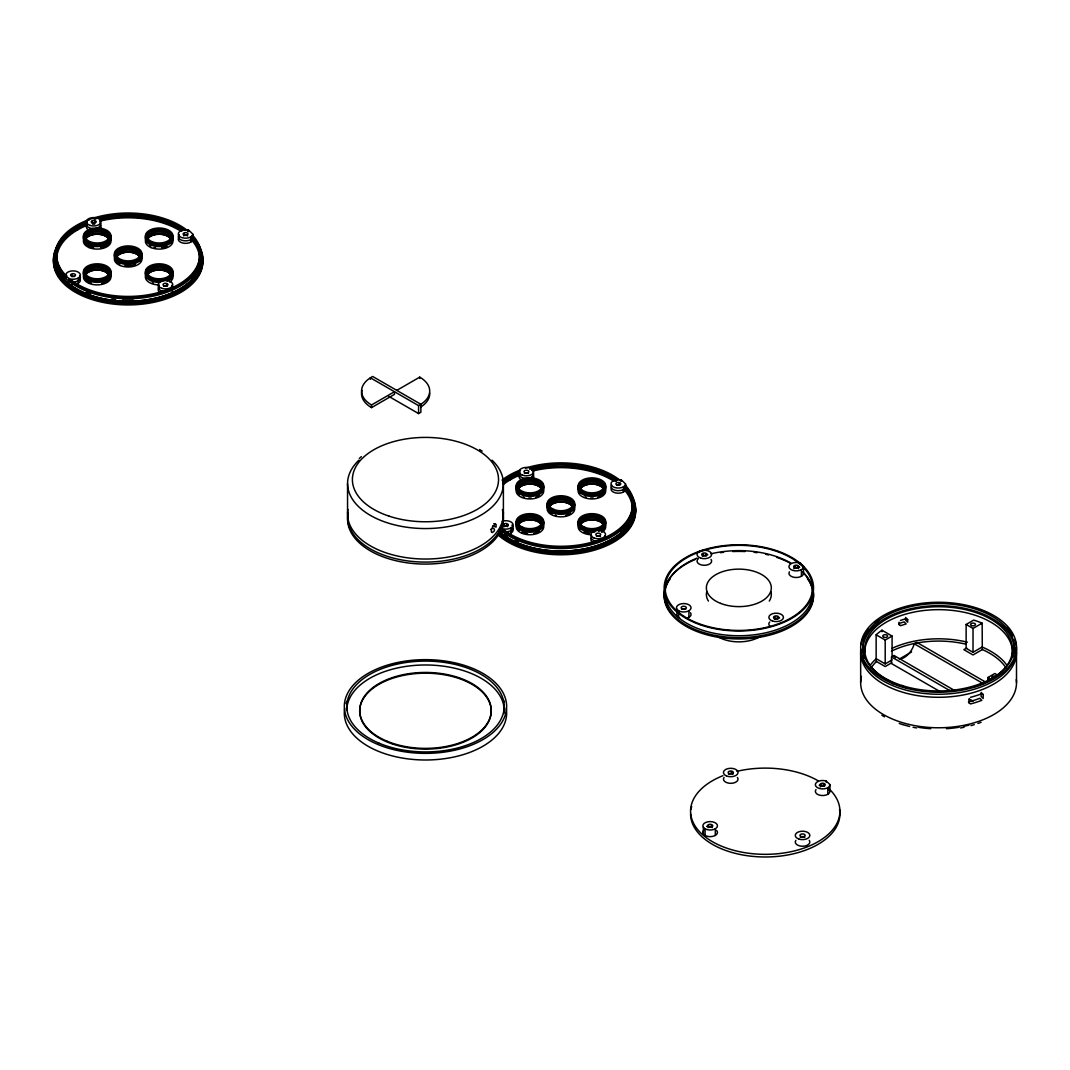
<?xml version="1.0" encoding="UTF-8"?>
<svg xmlns="http://www.w3.org/2000/svg" width="1070" height="1070" viewBox="0 0 1070 1070"><rect width="100%" height="100%" fill="white"/><g stroke="black" fill="none" stroke-linecap="round" stroke-linejoin="round"><path stroke-width="1.5" d="M347.549 514.055L347.549 483.774M1016.5 682.58L1016.5 652.299M495.383 523.979L492.267 527.283M490.568 529.57C493.725 526.065 496.694 530.533 492.267 532.579M359.319 458.495L361.352 456.649M371.531 407.616L371.531 404.968L394.482 391.714L394.482 394.362L371.531 407.616A34.093 19.688 0 0 1 362.048 390.336M396.783 390.389L419.734 377.135A34.093 19.688 0 0 1 420.858 404.286L420.885 412.258L418.584 413.582L388.811 396.395M418.584 405.637L420.885 404.299L372.668 376.466L370.38 377.804L418.584 405.637L418.584 413.582M892.086 636.061L881.961 630.217A73.857 42.639 0 0 0 876.143 634.804L885.198 640.034L892.086 636.061L892.086 656.739M940.303 691.728L891.511 663.56L891.511 656.94L893.998 655.495L954.266 690.297M911.6 651.964L899.268 659.08A15.421 8.908 -60 0 0 914.275 643.792L916.776 642.361L985.644 682.125M876.143 634.804L876.143 658.665L885.198 663.895L892.086 659.922M891.765 662.758L885.198 666.543L876.45 661.501L876.263 660.27M1006.469 664.657A73.857 42.639 0 0 0 982.153 647.029L973.018 652.299L966.13 648.326L966.13 624.465L973.713 620.092A73.857 42.639 0 0 1 982.153 623.168L982.3 649.53A72.238 41.703 0 0 1 1006.616 668.75M966.13 624.465L973.018 628.438L982.153 623.168M966.691 647.992L963.829 649.65L973.018 654.947L982.3 649.584M987.944 680.667L987.944 677.484L994.819 673.498L997.601 675.103M977.9 723.48L981.083 722.317M900.485 620.399L906.196 618.607M970.958 725.634L974.275 724.657M960.552 727.948L964.083 727.266M913.071 727.266L916.602 727.948M909.607 726.503L902.893 724.657M899.255 723.48L902.518 724.537M493.738 523.671L496.092 524.461L496.092 527.109L492.561 525.932M987.944 677.484L990.74 679.102M914.275 643.792L983.156 683.556M969.34 698.991L973.098 701.171M891.511 656.94L950.347 690.899M901.849 685.429L905.982 687.823M479.561 449.52L482.155 451.099M881.894 715.255L884.489 716.82M502.285 521.237A7.303 4.213 0 0 1 511.594 522.334A7.303 4.213 0 0 1 511.139 527.818A7.303 4.213 0 0 1 501.696 528.406L501.295 528.085M68.948 278.548L65.925 275.94A7.303 4.213 0 0 1 73.536 270.87A7.303 4.213 0 0 1 79.982 276.448A7.303 4.213 0 0 1 68.948 278.548L68.948 279.872A7.303 4.213 0 0 0 71.864 280.554A71.422 41.235 0 0 0 165.863 290.224A7.303 4.213 0 0 0 172.203 287.669A71.422 41.235 0 0 0 192.266 236.992A7.303 4.213 0 0 0 192.854 235.587L192.854 234.263A73.054 42.171 0 0 0 188.574 230.144A7.303 4.213 0 0 0 178.596 232.725A7.303 4.213 0 0 0 184.214 238.128A7.303 4.213 0 0 0 192.854 234.263M676.949 609.298L678.674 610.796A7.303 4.213 0 0 0 690.511 609.352A7.303 4.213 0 0 0 683.797 603.547A7.303 4.213 0 0 0 676.949 609.298L676.949 615.932L678.674 617.417A7.303 4.213 0 0 0 679.704 617.898M703.351 827.337L705.076 828.835A7.303 4.213 0 0 0 716.913 827.391A7.303 4.213 0 0 0 710.199 821.586A7.303 4.213 0 0 0 703.351 827.337L703.351 833.958L705.076 835.456A7.303 4.213 0 0 0 714.599 835.777A7.303 4.213 0 0 0 716.539 830.374M803.543 566.565A7.303 4.213 0 0 1 795.117 570.845A7.303 4.213 0 0 1 789.339 565.294A7.303 4.213 0 0 1 799.838 563.007L803.543 566.565L803.543 573.199A7.303 4.213 0 0 1 795.063 577.466A7.303 4.213 0 0 1 789.379 571.861M829.945 784.604A7.303 4.213 0 0 1 821.519 788.871A7.303 4.213 0 0 1 815.741 783.32A7.303 4.213 0 0 1 826.241 781.033L829.945 784.604L829.945 791.238A7.303 4.213 0 0 1 821.212 795.478A7.303 4.213 0 0 1 815.969 789.62M802.219 571.835L803.543 573.199M828.621 789.874L829.945 791.238M968.43 701.907L970.463 703.953A77.923 44.993 0 0 0 981.832 700.315L979.799 698.282A73.857 42.639 0 0 1 969.166 701.719M876.183 659.387L876.156 658.799A73.857 42.639 0 0 0 870.325 665.165M860.654 652.299L860.668 682.165M503.395 484.188L503.395 514.055M973.018 628.438L973.018 652.299M968.965 699.018L968.965 703.003M899.108 622.218L899.108 624.867M885.198 640.034L885.198 663.895M881.961 630.217L881.961 631.701M827.805 787.694L827.805 794.314M826.241 781.033L826.241 782.277M801.403 569.655L801.403 576.289M799.838 563.007L799.838 564.238M715.322 828.782L715.322 835.402M705.076 828.835L705.076 835.456M688.919 610.743L688.919 617.377M678.674 610.796L678.674 617.417M625.602 484.108A7.303 4.213 0 0 1 616.975 487.973A7.303 4.213 0 0 1 611.344 482.57A7.303 4.213 0 0 1 621.322 479.989A73.054 42.171 0 0 1 625.602 484.108L625.602 485.446A7.303 4.213 0 0 1 625.014 486.837A71.422 41.235 0 0 1 604.951 537.514L604.951 538.839A7.303 4.213 0 0 0 605.072 535.695M625.014 486.837L625.014 490.689A71.422 41.235 0 0 1 631.688 514.483M623.489 486.81L623.489 491.986M621.322 479.989L621.322 481.313M604.951 537.514A7.303 4.213 0 0 1 598.625 540.069L598.625 541.393A71.422 41.235 0 0 1 566.03 547.492M531.589 477.247L531.589 478.825M519.619 472.392L519.619 472.726A7.303 4.213 0 0 0 526.534 478.477A7.303 4.213 0 0 0 533.127 472.592M519.619 473.515L519.619 475.24A7.303 4.213 0 0 0 521.478 479.895M510.992 527.898L510.992 533.074M510.417 475.882L510.417 479.721M501.696 528.406L501.696 529.73A7.303 4.213 0 0 0 504.612 530.412L504.612 531.884M491.424 529.396L491.424 532.058M419.734 377.135L419.734 378.459M370.407 379.302L370.407 377.817A34.093 19.688 0 0 0 371.531 404.968M192.266 236.992L192.266 240.83A71.422 41.235 0 0 1 199.515 261.013M190.727 236.965L190.727 242.141M188.574 230.144L188.574 231.468A73.054 42.171 0 0 0 88.502 219.778A73.054 42.171 0 0 0 65.925 277.264A7.303 4.213 0 0 1 65.952 275.445A71.422 41.235 0 0 1 86.871 221.543A7.303 4.213 0 0 1 87.085 221.263M172.203 287.669L172.203 290.251M172.203 290.572L172.203 291.508M165.863 290.224L165.863 292.177M98.828 227.402L98.828 228.498M86.871 221.543L86.871 225.395A71.422 41.235 0 0 0 65.083 278.374M78.244 278.053L78.244 283.229M77.669 226.037L77.669 229.876M71.864 280.554L71.864 284.406A7.303 4.213 0 0 0 72.278 284.433M65.952 275.445L65.952 278.187M527.47 494.032A12.171 7.035 0 0 1 519.806 483.239A12.171 7.035 0 0 1 540.016 483.199A12.171 7.035 0 0 1 532.459 494.019M589.463 494.032A12.171 7.035 0 0 1 581.799 483.239A12.171 7.035 0 0 1 601.995 483.199A12.171 7.035 0 0 1 594.452 494.019M596.512 536.19A2.434 1.404 0 0 1 600.471 536.618M617.136 485.258A2.434 1.404 0 0 1 619.503 485.258M524.407 473.475A2.434 1.404 0 0 1 528.419 473.475M503.595 527.015A2.434 1.404 0 0 1 507.702 526.667M598.625 540.069A71.422 41.235 0 0 1 504.612 530.412M503.234 480.724A71.422 41.235 0 0 1 519.619 471.402A7.303 4.213 0 0 1 520.421 470.532M529.703 467.951A71.422 41.235 0 0 1 617.711 480.029M625.602 485.446A73.054 42.171 0 0 1 599.374 540.898A73.054 42.171 0 0 1 501.696 529.73M502.004 480.109A73.054 42.171 0 0 1 519.538 470.292M525.477 468.165A73.054 42.171 0 0 1 620.814 480.898M609.298 536.712A71.422 41.235 0 0 0 625.014 488.161A7.303 4.213 0 0 1 615.41 490.354A7.303 4.213 0 0 1 611.612 484.804M555.183 547.465A71.422 41.235 0 0 1 504.612 531.736A7.303 4.213 0 0 0 511.982 529.837A7.303 4.213 0 0 0 511.848 525.183M503.234 482.048A71.422 41.235 0 0 1 519.619 472.726M529.703 469.275A71.422 41.235 0 0 1 615.21 479.561M502.285 523.885A7.303 4.213 0 0 1 502.927 523.698M598.625 541.393A7.303 4.213 0 0 1 591.523 535.508M624.8 485.9A73.054 42.171 0 0 1 599.387 542.222A73.054 42.171 0 0 1 500.733 530.265M502.726 480.871A73.054 42.171 0 0 1 519.538 471.616M531.91 467.657A73.054 42.171 0 0 1 617.015 479.347M588.259 495.183A12.171 7.035 0 0 1 581.385 484.951A12.171 7.035 0 0 1 600.176 483.306A12.171 7.035 0 0 1 598.852 494.246M526.279 495.183A12.171 7.035 0 0 1 519.405 484.951A12.171 7.035 0 0 1 538.197 483.306A12.171 7.035 0 0 1 536.859 494.246M525.129 530.72A12.171 7.035 0 0 1 520.047 520.154A12.171 7.035 0 0 1 539.026 519.579A12.171 7.035 0 0 1 535.869 530.399M531.228 531.255A12.171 7.035 0 0 1 528.714 531.255M558.46 513.252A12.171 7.035 0 0 1 550.809 502.459A12.171 7.035 0 0 1 571.005 502.418A12.171 7.035 0 0 1 563.462 513.239M594.746 532.058A13.803 7.971 0 0 1 578.442 522.548A13.803 7.971 0 0 1 600.163 517.867A13.803 7.971 0 0 1 598.611 531.228M587.109 530.72A12.171 7.035 0 0 1 581.812 520.341A12.171 7.035 0 0 1 600.471 519.258A12.171 7.035 0 0 1 598.852 530.038M591.951 531.295A12.171 7.035 0 0 1 590.693 531.255M590.493 534.706A13.803 7.971 0 0 1 578.87 524.193A13.803 7.971 0 0 1 599.227 520.02A13.803 7.971 0 0 1 601.674 532.405M580.301 524.661A12.171 7.035 0 0 1 596.15 520.194A12.171 7.035 0 0 1 603.106 529.556M589.463 533.662A12.171 7.035 0 0 1 584.14 532.191M569.561 513.841A12.171 7.035 0 0 0 570.297 513.373A12.171 7.035 0 0 1 565.789 515.459M551.598 513.399A12.171 7.035 0 0 1 549.017 510.35A12.171 7.035 0 0 0 551.598 513.533M549.311 506.765A12.171 7.035 0 0 1 563.382 502.004A12.171 7.035 0 0 1 573.038 509.587M536.859 532.552A12.171 7.035 0 0 0 539.307 531.268A12.171 7.035 0 0 1 533.662 533.596M527.47 533.662A12.171 7.035 0 0 1 522.16 532.191M519.311 530.212A12.171 7.035 0 0 1 518.027 528.232A12.171 7.035 0 0 0 519.311 530.345M518.321 524.661A12.171 7.035 0 0 1 529.891 519.752A12.171 7.035 0 0 1 541.527 524.621M542.049 527.483A12.171 7.035 0 0 0 542.102 526.761A12.171 7.035 0 0 1 542.049 527.617M538.571 495.945A12.171 7.035 0 0 0 539.307 495.477A12.171 7.035 0 0 1 535.869 497.256M519.311 494.42A12.171 7.035 0 0 1 518.027 492.454A12.171 7.035 0 0 0 519.311 494.554M518.321 488.883A12.171 7.035 0 0 1 532.392 484.108A12.171 7.035 0 0 1 542.049 491.692M580.301 488.883A12.171 7.035 0 0 1 598.224 484.978A12.171 7.035 0 0 1 600.551 495.945M630.551 518.081A71.422 41.235 0 0 1 628.879 521.598M623.97 528.272A71.422 41.235 0 0 1 620.827 531.349M517.893 541.794A71.422 41.235 0 0 1 515.392 540.658M507.18 536.043A71.422 41.235 0 0 1 504.612 534.251M503.234 484.576A71.422 41.235 0 0 1 519.619 475.24M532.419 471.067A71.422 41.235 0 0 1 613.859 481.192M625.014 490.689A7.303 4.213 0 0 1 615.651 492.922A7.303 4.213 0 0 1 611.438 487.599M512.075 527.911A7.303 4.213 0 0 1 508.879 533.93M532.619 474.558A7.303 4.213 0 0 1 532.807 478.838M593.195 542.757A7.303 4.213 0 0 1 591.763 537.742M502.378 529.556A4.869 2.809 0 0 1 502.084 529.369M502.378 525.584A4.869 2.809 0 0 1 504.344 524.888M506.819 524.822A4.869 2.809 0 0 1 507.755 524.995M618.928 483.693A4.869 2.809 0 0 1 619.958 483.841M624.8 488.415A73.054 42.171 0 0 1 597.889 545.259A73.054 42.171 0 0 1 498.821 531.094A73.054 42.171 0 0 0 597.889 545.392A73.054 42.171 0 0 0 624.8 488.549M502.726 483.399A73.054 42.171 0 0 1 519.538 474.13M531.91 470.171A73.054 42.171 0 0 1 615.945 481.139M502.378 532.084A4.869 2.809 0 0 1 501.817 531.683M632.076 497.269A74.673 43.108 0 0 1 593.756 549.057A74.673 43.108 0 0 1 499.396 534.773M634.015 502.833A74.673 43.108 0 0 1 588.66 551.692A74.673 43.108 0 0 1 497.443 534.371M629.454 491.892A74.673 43.108 0 0 1 597.087 546.743A74.673 43.108 0 0 1 499.396 533.448M502.726 483.533A73.054 42.171 0 0 1 519.538 474.264M531.91 470.305A73.054 42.171 0 0 1 615.945 481.273M580.301 524.795A12.171 7.035 0 0 1 596.15 520.314A12.171 7.035 0 0 1 603.106 529.677M589.463 533.796A12.171 7.035 0 0 1 584.14 532.325M556.119 515.472A12.171 7.035 0 0 1 555.049 515.178M549.311 506.899A12.171 7.035 0 0 1 563.382 502.138A12.171 7.035 0 0 1 573.038 509.721M531.228 498.112A12.171 7.035 0 0 1 528.714 498.112M524.059 497.282A12.171 7.035 0 0 1 523.069 496.921M518.321 489.017A12.171 7.035 0 0 1 532.392 484.242A12.171 7.035 0 0 1 542.049 491.825M580.301 489.017A12.171 7.035 0 0 1 599.601 485.673A12.171 7.035 0 0 1 597.862 497.256M593.208 498.112A12.171 7.035 0 0 1 590.693 498.112M586.039 497.282A12.171 7.035 0 0 1 585.049 496.921M527.47 533.796A12.171 7.035 0 0 1 522.16 532.325M518.321 524.795A12.171 7.035 0 0 1 529.891 519.886A12.171 7.035 0 0 1 541.527 524.755M199.328 247.411A74.673 43.108 0 0 1 128.173 303.612A74.673 43.108 0 0 1 57.018 247.411M202.845 261.816A74.673 43.108 0 0 1 124.307 304.87A74.673 43.108 0 0 1 53.901 257.362M201.748 254.433A74.673 43.108 0 0 1 202.444 257.362M197.656 243.371A74.673 43.108 0 0 1 126.929 302.275A74.673 43.108 0 0 1 59.639 242.047M200.839 254.821A73.054 42.171 0 0 1 147.647 299.814A73.054 42.171 0 0 1 61.966 276.983A73.054 42.171 0 0 1 86.777 224.419A73.054 42.171 0 0 0 61.966 276.849A73.054 42.171 0 0 0 147.647 299.694A73.054 42.171 0 0 0 200.839 254.687M100.513 220.139A73.054 42.171 0 0 1 182.101 230.719M192.052 238.704A73.054 42.171 0 0 1 199.675 250.527A73.054 42.171 0 0 0 192.052 238.57M171.093 278.481A12.171 7.035 0 0 1 170.785 279.176M153.291 283.216A12.171 7.035 0 0 1 152.301 282.868M147.058 277.812A12.171 7.035 0 0 1 156.648 270.188A12.171 7.035 0 0 1 170.759 274.91A12.171 7.035 0 0 0 156.648 270.055A12.171 7.035 0 0 0 147.058 277.678M140.103 260.585A12.171 7.035 0 0 1 139.782 261.281M135.101 264.945A12.171 7.035 0 0 1 124.521 265.868M119.586 264.156A12.171 7.035 0 0 1 121.819 253.175A12.171 7.035 0 0 1 139.769 256.88A12.171 7.035 0 0 0 121.819 253.175A12.171 7.035 0 0 0 119.586 264.022M109.1 242.703A12.171 7.035 0 0 1 100.914 247.972M93.518 247.986A12.171 7.035 0 0 1 88.543 236.323A12.171 7.035 0 0 1 108.765 239.118M171.093 242.703A12.171 7.035 0 0 1 170.785 243.385M161.69 248.146A12.171 7.035 0 0 0 167 246.662A12.171 7.035 0 0 1 161.69 248.026M155.511 247.986A12.171 7.035 0 0 1 154.361 247.732M150.589 246.26A12.171 7.035 0 0 1 149.84 245.792M147.058 242.021A12.171 7.035 0 0 1 146.991 241.298M147.553 239.158A12.171 7.035 0 0 1 159.136 234.25A12.171 7.035 0 0 1 170.759 239.118M109.1 278.481A12.171 7.035 0 0 1 102.051 283.51M91.311 283.216A12.171 7.035 0 0 1 89.439 271.633A12.171 7.035 0 0 1 108.765 274.91A12.171 7.035 0 0 0 90.361 271.111A12.171 7.035 0 0 0 89.412 282.346M171.093 278.347A12.171 7.035 0 0 1 170.785 279.043M140.103 260.451A12.171 7.035 0 0 1 139.782 261.147M135.101 264.812A12.171 7.035 0 0 1 134.111 265.173M130.7 265.908A12.171 7.035 0 0 1 125.712 265.922M109.1 242.569A12.171 7.035 0 0 1 100.914 247.839M93.518 247.852A12.171 7.035 0 0 1 88.543 236.189A12.171 7.035 0 0 1 108.765 238.998M171.093 242.569A12.171 7.035 0 0 1 170.785 243.251M155.511 247.852A12.171 7.035 0 0 1 154.361 247.598M150.589 246.127A12.171 7.035 0 0 1 149.84 245.659M147.058 241.887A12.171 7.035 0 0 1 146.991 241.165M147.553 239.025A12.171 7.035 0 0 1 159.136 234.116A12.171 7.035 0 0 1 170.759 238.998M109.1 278.347A12.171 7.035 0 0 1 102.051 283.376M69.069 281.838A4.869 2.809 0 0 1 68.814 281.611M92.662 224.192A4.869 2.809 0 0 1 94.668 224.192M100.513 220.005A73.054 42.171 0 0 1 182.101 230.585M179.185 234.584A7.303 4.213 0 0 0 182.341 240.416A7.303 4.213 0 0 0 192.266 238.316A71.422 41.235 0 0 1 172.203 288.994A7.303 4.213 0 0 0 171.869 285.289M100.058 222.373A7.303 4.213 0 0 1 95.885 228.445M93.665 228.632A7.303 4.213 0 0 1 86.871 222.881A71.422 41.235 0 0 0 65.952 276.782A7.303 4.213 0 0 1 66.848 275.512M164.579 292.003A71.422 41.235 0 0 1 71.864 281.878A7.303 4.213 0 0 0 78.819 280.327A7.303 4.213 0 0 0 79.782 276.047M99.67 218.708A71.422 41.235 0 0 1 182.462 229.716M198.94 264.638A71.422 41.235 0 0 1 191.222 278.427M133.282 300.175A71.422 41.235 0 0 1 122.435 300.148M115.654 299.64A71.422 41.235 0 0 1 111.641 299.159M90.535 294.089A71.422 41.235 0 0 1 86.469 292.511M99.67 221.222A71.422 41.235 0 0 1 181.111 231.347M192.266 240.83A7.303 4.213 0 0 1 182.274 242.917A7.303 4.213 0 0 1 179.252 237.032M79.728 278.508A7.303 4.213 0 0 1 76.117 284.072M100.125 224.967A7.303 4.213 0 0 1 100.5 228.432M89.184 230.264A7.303 4.213 0 0 1 86.871 225.395M160.032 292.658A7.303 4.213 0 0 1 159.002 287.897M171.615 287.562A7.303 4.213 0 0 1 172.404 288.499M165.863 291.548A7.303 4.213 0 0 1 158.775 285.663M71.142 275.15A4.869 2.809 0 0 1 72.078 274.977M91.726 221.838A4.869 2.809 0 0 1 92.662 221.664M94.668 221.664A4.869 2.809 0 0 1 95.605 221.838M183.773 234.022A4.869 2.809 0 0 1 184.428 233.902M166.479 284.58A4.869 2.809 0 0 1 167.415 284.754M192.052 236.055A73.054 42.171 0 0 1 165.636 292.725A73.054 42.171 0 0 1 66.688 279.297A73.054 42.171 0 0 1 86.777 221.771M95.257 218.868A73.054 42.171 0 0 1 184.267 229.502M152.301 244.428A12.171 7.035 0 0 1 152.154 232.885A12.171 7.035 0 0 1 170.946 236.845A12.171 7.035 0 0 1 157.945 245.618M90.308 244.428A12.171 7.035 0 0 1 88.583 233.648A12.171 7.035 0 0 1 107.241 234.664A12.171 7.035 0 0 1 102.051 245.07M98.48 245.618A12.171 7.035 0 0 1 95.966 245.618M93.518 281.116A12.171 7.035 0 0 1 87.299 270.309A12.171 7.035 0 0 1 107.027 270.282A12.171 7.035 0 0 1 100.914 281.102M123.371 262.979A12.171 7.035 0 0 1 118.529 252.226A12.171 7.035 0 0 1 137.776 252.199A12.171 7.035 0 0 1 133.041 262.966M159.162 284.901A13.803 7.971 0 0 1 145.734 275.097A13.803 7.971 0 0 1 165.342 269.8A13.803 7.971 0 0 1 169.755 282.039M160.594 282.333A13.803 7.971 0 0 1 145.814 272.409A13.803 7.971 0 0 1 167.081 267.888A13.803 7.971 0 0 1 166.987 280.982M155.511 281.116A12.171 7.035 0 0 1 148.636 270.884A12.171 7.035 0 0 1 167.428 269.252A12.171 7.035 0 0 1 166.091 280.193M156.675 279.965A12.171 7.035 0 0 1 149.305 268.958A12.171 7.035 0 0 1 169.715 269.573A12.171 7.035 0 0 1 160.42 280.072M94.682 279.965A12.171 7.035 0 0 1 87.085 269.159A12.171 7.035 0 0 1 107.281 269.159A12.171 7.035 0 0 1 99.67 279.965M163.924 286.252A2.434 1.404 0 0 1 167.04 286.252M183.559 235.841A2.434 1.404 0 0 1 187.691 235.948M92.488 223.189A2.434 1.404 0 0 1 94.628 223.135M71.69 276.568A2.434 1.404 0 0 1 74.459 276.568M94.28 218.895A71.422 41.235 0 0 1 184.963 230.184M192.854 235.587A73.054 42.171 0 0 1 166.626 291.053A73.054 42.171 0 0 1 68.948 279.872M187.838 231.307A7.303 4.213 0 0 1 188.574 231.468M88.85 219.925A7.303 4.213 0 0 1 89.318 219.711M506.204 708.3A81.173 46.866 0 0 1 425.472 759.994A81.173 46.866 0 0 1 344.741 708.3M346.025 703.538A81.173 46.866 0 0 1 346.974 701.211M503.422 700.061A81.173 46.866 0 0 1 504.478 702.375M346.8 710.413A78.685 45.421 0 0 1 428.187 665.005A78.685 45.421 0 0 1 503.97 713.543M502.98 514.443A77.923 44.993 0 0 1 425.472 564.077A77.923 44.993 0 0 1 347.977 514.443M502.98 509.4A77.923 44.993 0 0 1 425.472 559.035A77.923 44.993 0 0 1 347.977 509.4M492.013 460.154A77.923 44.993 0 0 1 476.03 517.8A77.923 44.993 0 0 1 374.915 517.8A77.923 44.993 0 0 1 358.945 460.154M502.338 509.721A77.923 44.993 0 0 1 427.866 562.071A77.923 44.993 0 0 1 347.977 512.45M760.93 636.035A29.224 16.866 0 0 1 716.766 636.035M429.712 393.158A34.093 19.688 0 0 1 420.858 406.948M804.145 573.587A74.673 43.108 0 0 1 777.649 631.34A74.673 43.108 0 0 1 676.628 618.353A74.673 43.108 0 0 1 695.112 559.557M720.578 552.708A74.673 43.108 0 0 1 723.547 552.307M732.669 551.545A74.673 43.108 0 0 1 745.028 551.545M754.149 552.307A74.673 43.108 0 0 1 757.105 552.708M765.732 554.287A74.673 43.108 0 0 1 768.501 554.942M776.633 557.323A74.673 43.108 0 0 1 790.449 563.342M770.132 626.391A7.303 4.213 0 0 1 769.771 621.951M690.458 612.709A7.303 4.213 0 0 1 686.686 618.246M676.949 615.932A7.303 4.213 0 0 1 676.628 615.33M711.042 559.409A7.303 4.213 0 0 1 703.632 565.281A7.303 4.213 0 0 1 698.322 558.687M774.225 617.443A4.869 2.809 0 0 1 775.161 617.27M777.154 617.27A4.869 2.809 0 0 1 779.602 618.032M774.319 618.968A2.595 1.498 0 0 1 777.997 618.968M702.856 554.166A4.869 2.809 0 0 1 703.338 554.086M705.812 554.166A4.869 2.809 0 0 1 707.778 554.848M702.348 555.878A2.595 1.498 0 0 1 706.334 555.878M681.911 609.352A2.595 1.498 0 0 1 685.589 609.352M795.237 566.578A4.869 2.809 0 0 1 795.732 566.525M797.725 566.645A4.869 2.809 0 0 1 799.691 567.341M793.86 568.732A2.595 1.498 0 0 1 796.24 567.822A2.595 1.498 0 0 1 798.621 568.732M813.12 591.376A74.673 43.108 0 0 1 738.848 638.951A74.673 43.108 0 0 1 664.577 591.376M665.754 587.002A74.673 43.108 0 0 1 670.315 578.709M807.382 578.709A74.673 43.108 0 0 1 811.943 587.002M803.289 572.53A73.696 42.546 0 0 1 776.646 629.708A73.696 42.546 0 0 1 676.815 616.159A73.696 42.546 0 0 1 697.092 558.125M710.935 553.805A73.696 42.546 0 0 1 790.957 563.101M770.989 591.844A32.461 18.738 0 0 1 769.263 601.059M708.434 601.059A32.461 18.738 0 0 1 706.708 591.844M864.72 652.299A73.857 42.639 0 0 1 942.402 609.713A73.857 42.639 0 0 1 1012.046 656.699M1016.085 647.644A77.923 44.993 0 0 1 939.928 697.279A77.923 44.993 0 0 1 860.842 649.196M895.456 657.635A15.421 8.908 -60 0 1 893.998 655.495M891.899 648.407A73.857 42.639 0 0 1 967.387 642.187M871.194 667.747A72.238 41.703 0 0 1 876.45 661.501M891.417 651.189A72.238 41.703 0 0 1 966.13 644.234M981.832 693.694A77.923 44.993 0 0 1 970.463 697.319M1016.299 679.57A77.923 44.993 0 0 1 935.795 727.747A77.923 44.993 0 0 1 861.457 676.374M968.925 725.126A73.054 42.171 0 0 1 964.11 726.276M959.161 727.226A73.054 42.171 0 0 1 946.388 728.697M930.766 728.697A73.054 42.171 0 0 1 917.993 727.226M993.441 678.861A2.434 1.404 0 0 1 992.224 676.681A2.434 1.404 0 0 1 996.183 676.721M1014.841 640.034A77.923 44.993 0 0 1 946.602 694.002A77.923 44.993 0 0 1 860.654 649.249M861.069 644.608A77.923 44.993 0 0 1 868.679 629.374M875.42 622.9A77.923 44.993 0 0 1 878.751 620.426M1006.709 627.421A77.923 44.993 0 0 1 1012.822 635.607M864.48 658.331A75.716 43.709 0 0 1 937.28 605.673A75.716 43.709 0 0 1 1013.17 656.86M902.732 686.672A73.857 42.639 0 0 1 881.733 622.151A73.857 42.639 0 0 1 995.434 622.151A73.857 42.639 0 0 1 974.422 686.672M809.254 840.365A7.303 4.213 0 0 1 802.553 846.25A7.303 4.213 0 0 1 795.853 840.365M703.351 833.958A7.303 4.213 0 0 1 703.552 830.614M737.444 777.449A7.303 4.213 0 0 1 730.743 783.334A7.303 4.213 0 0 1 724.042 777.449M800.28 837.328A2.595 1.498 0 0 1 802.553 836.553A2.595 1.498 0 0 1 804.827 837.328M731.238 772.085A4.869 2.809 0 0 1 731.733 772.125M728.469 774.145A2.595 1.498 0 0 1 730.743 773.383A2.595 1.498 0 0 1 733.017 774.145M706.708 826.455A4.869 2.809 0 0 1 708.674 825.772M711.149 825.692A4.869 2.809 0 0 1 711.63 825.772M708.006 827.605A2.595 1.498 0 0 1 712.286 827.605M819.205 785.367A4.869 2.809 0 0 1 821.172 784.684M823.151 784.564A4.869 2.809 0 0 1 823.646 784.604M820.168 786.905A2.595 1.498 0 0 1 824.475 786.303M828.728 788.523A74.673 43.108 0 0 1 805.576 847.507A74.673 43.108 0 0 1 703.057 835.082A74.673 43.108 0 0 1 722.932 775.697M736.962 771.323A74.673 43.108 0 0 1 818.055 780.739M839.522 809.415A74.673 43.108 0 0 1 769.116 856.923A74.673 43.108 0 0 1 690.578 813.869M690.979 809.415A74.673 43.108 0 0 1 691.675 806.486M898.8 623.556L900.485 625.696L906.196 623.917L904.163 621.884L898.8 623.556M983.183 694.483L981.136 692.451L981.136 696.423L983.183 698.469L983.183 694.483M907.668 619.53L905.621 617.497L905.621 620.145L907.668 622.178L907.668 619.53M521.866 529.396A13.803 7.971 0 0 0 543.667 523.738A13.803 7.971 0 0 0 524.273 515.673A13.803 7.971 0 0 0 521.866 529.396M521.866 528.072A13.803 7.971 0 0 0 543.667 522.414A13.803 7.971 0 0 0 524.273 514.349A13.803 7.971 0 0 0 521.866 528.072M522.815 528.634A12.171 7.035 0 0 0 542.049 523.645A12.171 7.035 0 0 0 524.929 516.529A12.171 7.035 0 0 0 522.815 528.634M522.815 527.309A12.171 7.035 0 0 0 542.049 522.32A12.171 7.035 0 0 0 524.929 515.205A12.171 7.035 0 0 0 522.815 527.309M521.852 493.604A13.803 7.971 0 0 0 543.654 487.96A13.803 7.971 0 0 0 524.287 479.882A13.803 7.971 0 0 0 521.852 493.604M521.866 492.28A13.803 7.971 0 0 0 543.667 486.623A13.803 7.971 0 0 0 524.273 478.558A13.803 7.971 0 0 0 521.866 492.28M522.815 491.531A12.171 7.035 0 0 0 542.049 486.529A12.171 7.035 0 0 0 524.929 479.413A12.171 7.035 0 0 0 522.815 491.531M583.859 529.396A13.803 7.971 0 0 0 605.647 523.738A13.803 7.971 0 0 0 586.253 515.673A13.803 7.971 0 0 0 583.859 529.396M583.859 528.072A13.803 7.971 0 0 0 605.647 522.414A13.803 7.971 0 0 0 586.253 514.349A13.803 7.971 0 0 0 583.859 528.072M584.808 528.634A12.171 7.035 0 0 0 604.028 523.645A12.171 7.035 0 0 0 586.922 516.529A12.171 7.035 0 0 0 584.808 528.634M584.808 527.309A12.171 7.035 0 0 0 604.028 522.32A12.171 7.035 0 0 0 586.922 515.205A12.171 7.035 0 0 0 584.808 527.309M552.856 511.5A13.803 7.971 0 0 0 574.657 505.842A13.803 7.971 0 0 0 555.263 497.777A13.803 7.971 0 0 0 552.856 511.5M552.856 510.176A13.803 7.971 0 0 0 574.657 504.518A13.803 7.971 0 0 0 555.263 496.453A13.803 7.971 0 0 0 552.856 510.176M553.805 510.738A12.171 7.035 0 0 0 573.038 505.749A12.171 7.035 0 0 0 555.932 498.633A12.171 7.035 0 0 0 553.805 510.738M553.805 509.414A12.171 7.035 0 0 0 573.038 504.425A12.171 7.035 0 0 0 555.932 497.309A12.171 7.035 0 0 0 553.805 509.414M583.859 493.618A13.803 7.971 0 0 0 605.647 487.947A13.803 7.971 0 0 0 586.253 479.882A13.803 7.971 0 0 0 583.859 493.618M583.859 492.28A13.803 7.971 0 0 0 605.647 486.623A13.803 7.971 0 0 0 586.253 478.558A13.803 7.971 0 0 0 583.859 492.28M584.808 491.531A12.171 7.035 0 0 0 604.028 486.529A12.171 7.035 0 0 0 586.922 479.413A12.171 7.035 0 0 0 584.808 491.531M593.944 537.942A7.303 4.213 0 0 0 605.5 534.973A7.303 4.213 0 0 0 595.254 530.68A7.303 4.213 0 0 0 593.944 537.942M597.02 535.749A2.434 1.404 0 0 0 600.671 534.532A2.434 1.404 0 0 0 597.02 533.315A2.434 1.404 0 0 0 597.02 535.749M616.895 484.978A2.434 1.404 0 0 0 620.747 483.974A2.434 1.404 0 0 0 617.323 482.543A2.434 1.404 0 0 0 616.895 484.978M522.133 475.026A7.303 4.213 0 0 0 533.689 472.057A7.303 4.213 0 0 0 523.444 467.764A7.303 4.213 0 0 0 522.133 475.026M524.982 472.753A2.434 1.404 0 0 0 528.834 471.763A2.434 1.404 0 0 0 525.423 470.332A2.434 1.404 0 0 0 524.982 472.753M504.612 526.146A2.434 1.404 0 0 0 508.263 524.929A2.434 1.404 0 0 0 504.612 523.698A2.434 1.404 0 0 0 504.612 526.146M585.022 495.37A13.803 7.971 0 0 0 605.714 488.468A13.803 7.971 0 0 0 585.022 481.567A13.803 7.971 0 0 0 585.022 495.37M523.029 495.37A13.803 7.971 0 0 0 543.734 488.468A13.803 7.971 0 0 0 523.029 481.567A13.803 7.971 0 0 0 523.029 495.37M523.029 531.161A13.803 7.971 0 0 0 543.734 524.26A13.803 7.971 0 0 0 523.029 517.358A13.803 7.971 0 0 0 523.029 531.161M552.829 512.811A13.803 7.971 0 0 0 574.657 507.193A13.803 7.971 0 0 0 555.303 499.088A13.803 7.971 0 0 0 552.829 512.811M580.007 528.232A12.171 7.035 0 0 0 580.328 528.928A12.171 7.035 0 0 1 580.007 528.366M552.829 515.339A13.803 7.971 0 0 0 574.657 509.708A13.803 7.971 0 0 0 555.303 501.616A13.803 7.971 0 0 0 552.829 515.339M521.839 533.235A13.803 7.971 0 0 0 543.654 527.604A13.803 7.971 0 0 0 524.3 519.498A13.803 7.971 0 0 0 521.839 533.235M521.839 497.443A13.803 7.971 0 0 0 543.654 491.812A13.803 7.971 0 0 0 524.3 483.72A13.803 7.971 0 0 0 521.839 497.443M583.819 497.443A13.803 7.971 0 0 0 605.647 491.812A13.803 7.971 0 0 0 586.293 483.72A13.803 7.971 0 0 0 583.819 497.443M580.007 492.454A12.171 7.035 0 0 0 580.328 493.136A12.171 7.035 0 0 1 580.007 492.588M151.071 247.598A13.803 7.971 0 0 0 172.885 241.967A13.803 7.971 0 0 0 153.545 233.875A13.803 7.971 0 0 0 151.071 247.598M151.071 245.07A13.803 7.971 0 0 0 172.885 239.453A13.803 7.971 0 0 0 153.545 231.347A13.803 7.971 0 0 0 151.071 245.07M89.091 247.598A13.803 7.971 0 0 0 110.905 241.967A13.803 7.971 0 0 0 91.552 233.875A13.803 7.971 0 0 0 89.091 247.598M89.091 245.07A13.803 7.971 0 0 0 110.905 239.453A13.803 7.971 0 0 0 91.552 231.347A13.803 7.971 0 0 0 89.091 245.07M89.091 283.376A13.803 7.971 0 0 0 110.905 277.759A13.803 7.971 0 0 0 91.552 269.653A13.803 7.971 0 0 0 89.091 283.376M89.091 280.862A13.803 7.971 0 0 0 110.905 275.231A13.803 7.971 0 0 0 91.552 267.139A13.803 7.971 0 0 0 89.091 280.862M120.081 265.494A13.803 7.971 0 0 0 141.895 259.863A13.803 7.971 0 0 0 122.542 251.758A13.803 7.971 0 0 0 120.081 265.494M120.081 262.966A13.803 7.971 0 0 0 141.895 257.335A13.803 7.971 0 0 0 122.542 249.243A13.803 7.971 0 0 0 120.081 262.966M152.274 279.992A13.803 7.971 0 0 0 172.965 273.091A13.803 7.971 0 0 0 152.274 266.189A13.803 7.971 0 0 0 152.274 279.992M121.271 262.096A13.803 7.971 0 0 0 141.976 255.195A13.803 7.971 0 0 0 121.271 248.293A13.803 7.971 0 0 0 121.271 262.096M121.378 261.026A12.171 7.035 0 0 0 140.317 255.676A12.171 7.035 0 0 0 122.823 248.882A12.171 7.035 0 0 0 121.378 261.026M89.479 279.698A13.803 7.971 0 0 0 110.946 273.626A13.803 7.971 0 0 0 91.111 265.935A13.803 7.971 0 0 0 89.479 279.698M90.281 244.201A13.803 7.971 0 0 0 110.986 237.299A13.803 7.971 0 0 0 90.281 230.398A13.803 7.971 0 0 0 90.281 244.201M90.388 243.131A12.171 7.035 0 0 0 109.327 237.781A12.171 7.035 0 0 0 91.833 230.986A12.171 7.035 0 0 0 90.388 243.131M151.472 243.906A13.803 7.971 0 0 0 172.939 237.848A13.803 7.971 0 0 0 153.104 230.144A13.803 7.971 0 0 0 151.472 243.906M152.368 243.131A12.171 7.035 0 0 0 171.307 237.781A12.171 7.035 0 0 0 153.812 230.986A12.171 7.035 0 0 0 152.368 243.131M161.824 288.338A7.303 4.213 0 0 0 172.792 284.687A7.303 4.213 0 0 0 161.824 281.036A7.303 4.213 0 0 0 161.824 288.338M164.058 285.824A2.434 1.404 0 0 0 167.896 284.834A2.434 1.404 0 0 0 164.486 283.403A2.434 1.404 0 0 0 164.058 285.824M184.134 235.119A2.434 1.404 0 0 0 187.986 234.129A2.434 1.404 0 0 0 184.575 232.698A2.434 1.404 0 0 0 184.134 235.119M90.014 225.422A7.303 4.213 0 0 0 100.968 221.771A7.303 4.213 0 0 0 90.014 218.12A7.303 4.213 0 0 0 90.014 225.422M92.234 222.908A2.434 1.404 0 0 0 96.086 221.918A2.434 1.404 0 0 0 92.675 220.487A2.434 1.404 0 0 0 92.234 222.908M71.65 276.207A2.434 1.404 0 0 0 75.502 275.217A2.434 1.404 0 0 0 72.078 273.786A2.434 1.404 0 0 0 71.65 276.207M151.472 242.582A13.803 7.971 0 0 0 172.939 236.523A13.803 7.971 0 0 0 153.104 228.82A13.803 7.971 0 0 0 151.472 242.582M152.368 241.807A12.171 7.035 0 0 0 171.307 236.457A12.171 7.035 0 0 0 153.812 229.662A12.171 7.035 0 0 0 152.368 241.807M120.469 260.478A13.803 7.971 0 0 0 141.935 254.419A13.803 7.971 0 0 0 122.114 246.715A13.803 7.971 0 0 0 120.469 260.478M121.378 259.702A12.171 7.035 0 0 0 140.317 254.352A12.171 7.035 0 0 0 122.823 247.558A12.171 7.035 0 0 0 121.378 259.702M151.472 278.374A13.803 7.971 0 0 0 172.939 272.302A13.803 7.971 0 0 0 153.104 264.611A13.803 7.971 0 0 0 151.472 278.374M152.368 277.598A12.171 7.035 0 0 0 171.307 272.248A12.171 7.035 0 0 0 153.812 265.454A12.171 7.035 0 0 0 152.368 277.598M89.479 242.582A13.803 7.971 0 0 0 110.946 236.523A13.803 7.971 0 0 0 91.111 228.82A13.803 7.971 0 0 0 89.479 242.582M90.388 241.807A12.171 7.035 0 0 0 109.327 236.457A12.171 7.035 0 0 0 91.833 229.662A12.171 7.035 0 0 0 90.388 241.807M89.479 278.374A13.803 7.971 0 0 0 110.946 272.302A13.803 7.971 0 0 0 91.111 264.611A13.803 7.971 0 0 0 89.479 278.374M90.388 277.598A12.171 7.035 0 0 0 109.327 272.248A12.171 7.035 0 0 0 91.833 265.454A12.171 7.035 0 0 0 90.388 277.598M377.844 744.452A81.173 46.866 0 0 0 506.204 711.349A81.173 46.866 0 0 0 392.369 663.721A81.173 46.866 0 0 0 377.844 744.452M379.315 743.289A78.685 45.421 0 0 0 503.743 711.202A78.685 45.421 0 0 0 393.385 665.032A78.685 45.421 0 0 0 379.315 743.289M392.596 744.024A65.751 37.958 0 0 0 491.224 711.149A65.751 37.958 0 0 0 392.596 678.273A65.751 37.958 0 0 0 392.596 744.024M386.899 741.149A65.751 37.958 0 0 0 490.876 714.332A65.751 37.958 0 0 0 398.655 675.745A65.751 37.958 0 0 0 386.899 741.149M388.945 516.114A73.054 42.171 0 0 0 498.526 479.587A73.054 42.171 0 0 0 388.945 443.06A73.054 42.171 0 0 0 388.945 516.114M701.505 625.214A74.673 43.108 0 0 0 813.521 587.885A74.673 43.108 0 0 0 701.505 550.542A74.673 43.108 0 0 0 701.505 625.214M702 624.733A73.696 42.546 0 0 0 812.545 587.885A73.696 42.546 0 0 0 702 551.037A73.696 42.546 0 0 0 702 624.733M700.689 558.112A7.303 4.213 0 0 0 711.644 554.461A7.303 4.213 0 0 0 700.689 550.809A7.303 4.213 0 0 0 700.689 558.112M772.5 621.028A7.303 4.213 0 0 0 783.454 617.377A7.303 4.213 0 0 0 772.5 613.725A7.303 4.213 0 0 0 772.5 621.028M774.854 618.674A2.595 1.498 0 0 0 778.746 617.377A2.595 1.498 0 0 0 774.854 616.079A2.595 1.498 0 0 0 774.854 618.674M702.816 555.664A2.595 1.498 0 0 0 706.922 554.608A2.595 1.498 0 0 0 703.284 553.083A2.595 1.498 0 0 0 702.816 555.664M682.446 609.057A2.595 1.498 0 0 0 686.351 607.76A2.595 1.498 0 0 0 682.446 606.463A2.595 1.498 0 0 0 682.446 609.057M794.943 567.969A2.595 1.498 0 0 0 798.835 566.672A2.595 1.498 0 0 0 794.943 565.375A2.595 1.498 0 0 0 794.943 567.969M720.645 603.4A32.461 18.738 0 0 0 771.229 589.222A32.461 18.738 0 0 0 724.657 571.019A32.461 18.738 0 0 0 720.645 603.4M892.861 683.69A77.923 44.993 0 0 0 1016.085 651.911A77.923 44.993 0 0 0 906.798 606.182A77.923 44.993 0 0 0 892.861 683.69M894.159 682.66A75.716 43.709 0 0 0 1013.892 651.777A75.716 43.709 0 0 0 907.694 607.345A75.716 43.709 0 0 0 894.159 682.66M883.98 637.279A2.434 1.404 0 0 0 887.632 636.061A2.434 1.404 0 0 0 883.98 634.844A2.434 1.404 0 0 0 883.98 637.279M971.587 625.602A2.434 1.404 0 0 0 975.439 624.612A2.434 1.404 0 0 0 972.028 623.181A2.434 1.404 0 0 0 971.587 625.602M726.45 775.91A7.303 4.213 0 0 0 738.006 772.928A7.303 4.213 0 0 0 727.76 768.648A7.303 4.213 0 0 0 726.45 775.91M798.902 839.054A7.303 4.213 0 0 0 809.856 835.402A7.303 4.213 0 0 0 798.902 831.751A7.303 4.213 0 0 0 798.902 839.054M801.029 836.62A2.595 1.498 0 0 0 805.135 835.563A2.595 1.498 0 0 0 801.497 834.038A2.595 1.498 0 0 0 801.029 836.62M729.446 773.797A2.595 1.498 0 0 0 733.338 772.486A2.595 1.498 0 0 0 729.446 771.189A2.595 1.498 0 0 0 729.446 773.797M708.848 827.097A2.595 1.498 0 0 0 712.754 825.799A2.595 1.498 0 0 0 708.848 824.502A2.595 1.498 0 0 0 708.848 827.097M821.345 786.009A2.595 1.498 0 0 0 825.237 784.711A2.595 1.498 0 0 0 821.345 783.414A2.595 1.498 0 0 0 821.345 786.009"/></g></svg>
